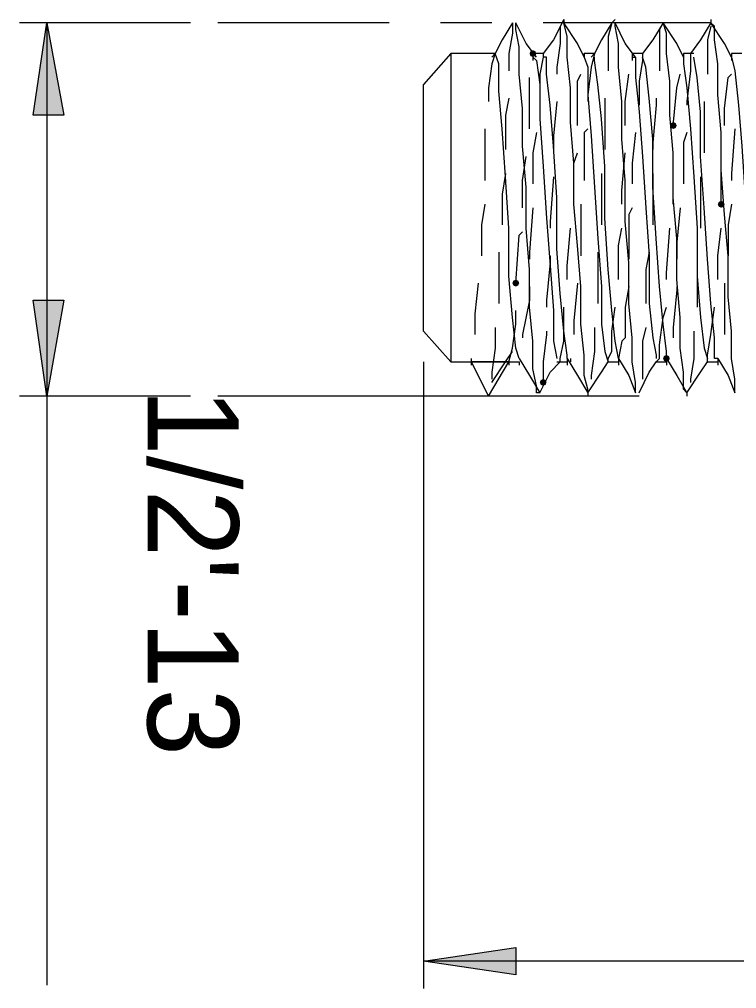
# Model space of a CAD drawing. Header units: millimetres. Extents: x 89051 to 218395, y -330386 to -125649.
# Drawn here: x 100373.6 to 100480.9, y -134360.9 to -134216 of the extents above; entities that cross this region are included whole.
import ezdxf

# ---------------------------------------------------------------- set-up
doc = ezdxf.new("R2010")
doc.units = ezdxf.units.MM
doc.header["$LTSCALE"] = 13
doc.layers.add('C00-00-00', color=7, linetype='Continuous')
doc.layers.add('铁心', color=3, linetype='Continuous', lineweight=0)
doc.styles.get("Standard").update_dxf_attribs({"font": 'gbenor.shx', "bigfont": 'gbcbig.shx'})

msp = doc.modelspace()

# ---------------------------------------------------------------- hatches: boundary and pattern name
at = {"layer": 'C00-00-00'}
h = msp.add_hatch(color=256, dxfattribs=at)
h.dxf.hatch_style = 2
h.paths.add_polyline_path([(100449.88, -134221.09), (100450.03, -134220.73), (100450.39, -134220.58), (100450.76, -134220.73), (100450.91, -134221.09), (100450.76, -134221.46), (100450.39, -134221.61), (100450.03, -134221.46)])
h = msp.add_hatch(color=256, dxfattribs=at)
h.dxf.hatch_style = 2
h.paths.add_polyline_path([(100470.88, -134231.85), (100471.03, -134231.49), (100471.4, -134231.34), (100471.76, -134231.49), (100471.91, -134231.85), (100471.76, -134232.21), (100471.4, -134232.36), (100471.03, -134232.21)])
h = msp.add_hatch(color=256, dxfattribs=at)
h.dxf.hatch_style = 2
h.paths.add_polyline_path([(100478.05, -134243.63), (100478.21, -134243.27), (100478.57, -134243.12), (100478.93, -134243.27), (100479.08, -134243.63), (100478.93, -134243.99), (100478.57, -134244.14), (100478.21, -134243.99)])
h = msp.add_hatch(color=256, dxfattribs=at)
h.dxf.hatch_style = 2
h.paths.add_polyline_path([(100447.32, -134255.41), (100447.47, -134255.05), (100447.83, -134254.9), (100448.19, -134255.05), (100448.35, -134255.41), (100448.19, -134255.78), (100447.83, -134255.93), (100447.47, -134255.78)])
h = msp.add_hatch(color=256, dxfattribs=at)
h.dxf.hatch_style = 2
h.paths.add_polyline_path([(100469.86, -134266.68), (100470.01, -134266.32), (100470.37, -134266.17), (100470.73, -134266.32), (100470.88, -134266.68), (100470.73, -134267.04), (100470.37, -134267.2), (100470.01, -134267.04)])
h = msp.add_hatch(color=256, dxfattribs=at)
h.dxf.hatch_style = 2
h.paths.add_polyline_path([(100451.42, -134270.27), (100451.57, -134269.91), (100451.93, -134269.76), (100452.29, -134269.91), (100452.44, -134270.27), (100452.29, -134270.63), (100451.93, -134270.78), (100451.57, -134270.63)])
at = {"layer": '铁心', "lineweight": 13}
h = msp.add_hatch(color=256, dxfattribs=at)
h.dxf.hatch_style = 2
h.paths.add_polyline_path([(100377.66, -134216.48), (100380.22, -134230.31), (100375.61, -134230.31)])
h = msp.add_hatch(color=256, dxfattribs=at)
h.dxf.hatch_style = 2
h.paths.add_polyline_path([(100377.66, -134272.32), (100375.61, -134257.98), (100380.22, -134257.98)])
h = msp.add_hatch(color=256, dxfattribs=at)
h.dxf.hatch_style = 2
h.paths.add_polyline_path([(100434, -134356.84), (100447.83, -134354.79), (100447.83, -134358.89)])

# ---------------------------------------------------------------- linework, layer by layer
at = {"layer": 'C00-00-00', "lineweight": 15}
for points in [[(100455, -134215.97), (100453.47, -134219.05), (100451.93, -134221.09)], [(100455, -134215.97), (100455, -134216.48)], [(100462.69, -134215.97), (100462.18, -134216.48)], [(100477.03, -134215.97), (100477.03, -134216.48)], [(100447.32, -134216.48), (100445.78, -134219.05), (100444.76, -134221.09)], [(100447.32, -134216.48), (100447.32, -134218.02)], [(100450.91, -134221.61), (100449.37, -134219.56), (100447.83, -134216.48)], [(100451.42, -134271.81), (100450.91, -134271.81), (100450.91, -134270.78), (100450.39, -134268.22), (100450.39, -134264.12), (100449.88, -134259), (100449.88, -134253.37), (100449.37, -134247.22), (100449.37, -134241.07), (100448.86, -134234.92), (100448.86, -134229.29), (100448.35, -134224.17), (100448.35, -134220.07), (100447.83, -134217.51), (100447.83, -134216.48)], [(100454.49, -134217), (100454.49, -134219.56)], [(100458.08, -134221.61), (100457.05, -134219.56), (100455, -134216.48)], [(100458.59, -134271.81), (100458.59, -134271.29), (100458.08, -134269.24), (100458.08, -134266.17), (100457.57, -134261.56), (100457.57, -134255.93), (100457.05, -134249.78), (100456.54, -134243.63), (100456.54, -134237.49), (100456.03, -134231.34), (100456.03, -134226.22), (100455.52, -134221.61), (100455.52, -134218.53), (100455, -134216.48)], [(100462.18, -134216.48), (100460.64, -134219.05), (100459.61, -134221.09)], [(100462.18, -134216.48), (100461.66, -134218.53)], [(100465.76, -134221.61), (100464.22, -134219.56), (100462.69, -134216.48)], [(100465.76, -134271.81), (100465.76, -134270.27), (100465.25, -134267.2), (100465.25, -134263.61), (100464.74, -134258.49), (100464.74, -134252.34), (100464.22, -134246.19), (100464.22, -134240.05), (100463.71, -134233.9), (100463.71, -134228.27), (100463.2, -134223.14), (100463.2, -134219.56), (100462.69, -134217), (100462.69, -134216.48)], [(100469.86, -134216.48), (100468.32, -134219.05), (100466.79, -134221.09)], [(100469.86, -134216.48), (100469.35, -134217.51)], [(100472.93, -134221.61), (100471.91, -134219.56), (100469.86, -134216.48)], [(100473.44, -134271.81), (100472.93, -134271.29), (100472.93, -134268.73), (100472.42, -134265.15), (100472.42, -134260.54), (100471.91, -134254.9), (100471.91, -134248.76), (100471.4, -134242.61), (100471.4, -134235.95), (100470.88, -134230.31), (100470.88, -134225.19), (100470.37, -134221.09), (100470.37, -134218.02), (100469.86, -134216.48)], [(100477.03, -134216.48), (100475.49, -134219.05), (100473.96, -134221.09)], [(100477.03, -134217), (100476.52, -134219.05)], [(100480.1, -134221.61), (100479.08, -134219.56), (100477.03, -134216.48)], [(100480.62, -134271.81), (100480.62, -134269.76), (100480.1, -134266.68), (100480.1, -134262.59), (100479.59, -134257.46), (100479.59, -134251.32), (100479.08, -134245.17), (100478.57, -134238.51), (100478.57, -134232.88), (100478.05, -134227.24), (100478.05, -134222.63), (100477.54, -134219.05), (100477.54, -134217), (100477.03, -134216.48)], [(100447.32, -134218.02), (100446.81, -134221.09)], [(100461.66, -134218.53), (100461.66, -134221.61)], [(100469.35, -134217.51), (100469.35, -134220.07)], [(100454.49, -134219.56), (100453.98, -134223.14)], [(100469.35, -134220.07), (100469.35, -134223.66)], [(100476.52, -134219.05), (100476.52, -134222.12)], [(100438.1, -134221.09), (100434, -134225.7)], [(100444.76, -134221.09), (100438.1, -134221.09)], [(100438.1, -134221.09), (100438.1, -134222.12), (100438.1, -134223.14), (100438.1, -134225.7), (100438.1, -134228.27), (100438.1, -134231.85), (100438.1, -134235.44), (100438.1, -134240.05), (100438.1, -134244.15)], [(100444.76, -134221.09), (100444.25, -134222.63)], [(100444.76, -134221.09), (100444.25, -134221.61)], [(100448.35, -134266.68), (100447.83, -134265.15), (100447.32, -134260.54), (100446.81, -134254.39), (100446.81, -134247.22), (100446.3, -134239.53), (100445.78, -134232.36), (100445.27, -134226.73), (100445.27, -134222.63), (100444.76, -134221.09)], [(100446.81, -134221.09), (100446.81, -134223.66)], [(100450.39, -134221.09), (100450.39, -134221.61)], [(100451.93, -134221.09), (100450.39, -134221.09)], [(100450.39, -134221.61), (100450.39, -134222.12)], [(100450.39, -134221.61), (100450.91, -134222.12), (100451.42, -134225.7), (100451.42, -134230.83), (100451.93, -134238), (100452.44, -134245.68), (100452.96, -134252.85), (100453.47, -134259.51), (100453.47, -134264.12), (100453.98, -134266.68)], [(100451.93, -134221.61), (100451.42, -134224.17)], [(100451.93, -134221.09), (100451.93, -134221.61)], [(100455.52, -134266.68), (100455.52, -134266.17), (100455, -134262.59), (100454.49, -134256.95), (100453.98, -134250.29), (100453.98, -134242.61), (100453.47, -134234.92), (100452.96, -134228.78), (100452.44, -134224.17), (100452.44, -134221.61), (100451.93, -134221.61)], [(100458.08, -134221.61), (100458.08, -134221.09)], [(100458.08, -134221.09), (100458.08, -134221.61)], [(100458.08, -134221.09), (100458.08, -134221.61)], [(100459.61, -134221.09), (100458.08, -134221.09)], [(100458.08, -134221.61), (100458.59, -134223.14), (100458.59, -134227.24), (100459.1, -134233.39), (100459.61, -134241.07), (100460.13, -134248.76), (100460.64, -134255.93), (100460.64, -134261.56), (100461.15, -134265.66), (100461.66, -134267.2), (100461.66, -134266.68)], [(100459.61, -134221.09), (100459.1, -134223.14)], [(100459.61, -134221.09), (100459.1, -134221.61)], [(100463.2, -134266.68), (100462.69, -134264.12), (100462.18, -134259.51), (100461.66, -134253.37), (100461.15, -134245.68), (100461.15, -134238), (100460.64, -134230.83), (100460.13, -134225.7), (100459.61, -134222.12), (100459.61, -134221.61)], [(100461.66, -134221.61), (100461.66, -134223.66)], [(100465.25, -134221.09), (100465.25, -134221.61)], [(100466.79, -134221.09), (100465.25, -134221.09)], [(100465.25, -134221.61), (100465.25, -134222.12)], [(100465.25, -134221.61), (100465.76, -134221.61), (100465.76, -134224.68), (100466.27, -134229.8), (100466.79, -134236.46), (100467.3, -134244.15), (100467.81, -134251.32), (100467.81, -134258.49), (100468.32, -134263.61), (100468.83, -134266.17), (100468.83, -134266.68)], [(100466.79, -134221.09), (100466.79, -134221.61)], [(100466.79, -134221.61), (100466.79, -134222.12)], [(100470.37, -134266.68), (100470.37, -134265.66), (100469.86, -134261.56), (100469.35, -134255.93), (100468.83, -134248.76), (100468.32, -134241.07), (100468.32, -134233.9), (100467.81, -134227.75), (100467.3, -134223.14), (100466.79, -134221.61)], [(100472.93, -134221.09), (100472.93, -134221.61)], [(100472.93, -134221.09), (100472.93, -134221.61)], [(100474.47, -134221.09), (100472.93, -134221.09)], [(100472.93, -134221.61), (100472.93, -134222.63), (100473.44, -134226.22), (100473.96, -134232.36), (100474.47, -134239.53), (100474.98, -134247.22), (100474.98, -134254.39), (100475.49, -134260.54), (100476.01, -134265.15), (100476.52, -134266.68)], [(100473.96, -134221.09), (100473.96, -134221.61)], [(100473.96, -134221.61), (100473.96, -134223.66)], [(100478.05, -134266.68), (100477.54, -134266.68), (100477.54, -134263.61), (100477.03, -134258.49), (100476.52, -134251.83), (100476.01, -134244.15), (100475.49, -134236.46), (100475.49, -134229.8), (100474.98, -134224.68), (100474.47, -134221.61)], [(100480.1, -134221.09), (100480.1, -134221.61)], [(100481.64, -134221.09), (100480.1, -134221.09)], [(100480.1, -134221.61), (100480.1, -134222.12)], [(100480.1, -134221.61), (100480.62, -134223.66), (100481.13, -134228.78), (100481.64, -134234.92), (100482.15, -134242.61), (100482.15, -134250.29), (100482.66, -134256.95), (100483.18, -134262.59), (100483.69, -134266.17), (100483.69, -134266.68)], [(100444.25, -134222.63), (100443.74, -134226.22)], [(100453.98, -134223.14), (100453.98, -134224.17)], [(100459.1, -134223.14), (100458.59, -134227.24)], [(100466.79, -134222.12), (100466.27, -134225.19)], [(100476.52, -134222.12), (100476.52, -134224.17)], [(100449.88, -134227.24), (100449.88, -134224.68)], [(100451.42, -134224.17), (100451.42, -134228.78)], [(100457.05, -134225.19), (100457.57, -134224.17)], [(100464.22, -134228.27), (100464.74, -134224.17)], [(100471.91, -134226.22), (100472.42, -134224.17)], [(100473.96, -134223.66), (100473.44, -134228.27)], [(100479.08, -134229.29), (100479.59, -134224.68)], [(100479.59, -134224.68), (100480.1, -134224.17)], [(100434, -134244.15), (100434, -134240.05), (100434, -134236.46), (100434, -134233.39), (100434, -134230.31), (100434, -134227.75), (100434, -134226.22), (100434, -134225.7)], [(100457.05, -134230.83), (100457.05, -134225.19)], [(100466.27, -134225.19), (100466.27, -134228.78)], [(100443.74, -134226.22), (100443.74, -134228.27)], [(100449.88, -134232.36), (100449.88, -134227.24)], [(100458.59, -134227.24), (100458.59, -134228.27)], [(100471.4, -134231.85), (100471.91, -134226.22)], [(100446.81, -134227.75), (100446.3, -134230.31)], [(100453.98, -134228.27), (100453.47, -134233.39)], [(100461.15, -134227.75), (100461.15, -134231.34)], [(100464.22, -134231.85), (100464.22, -134228.27)], [(100468.83, -134228.78), (100468.32, -134234.41)], [(100468.83, -134227.75), (100468.83, -134228.78)], [(100473.44, -134228.27), (100473.44, -134228.78)], [(100476.01, -134228.27), (100476.01, -134232.36)], [(100446.3, -134230.31), (100446.3, -134235.44)], [(100479.08, -134231.85), (100479.08, -134229.29)], [(100457.05, -134231.85), (100457.05, -134230.83)], [(100461.15, -134231.34), (100461.15, -134235.44)], [(100443.22, -134232.36), (100443.22, -134239.02)], [(100450.91, -134232.88), (100450.39, -134235.95)], [(100453.47, -134233.39), (100453.47, -134235.95)], [(100458.59, -134232.36), (100458.08, -134232.88)], [(100458.08, -134232.88), (100458.08, -134240.05)], [(100465.76, -134232.88), (100465.25, -134237.49)], [(100473.44, -134232.88), (100472.93, -134234.41)], [(100476.01, -134232.36), (100476.01, -134235.95)], [(100480.62, -134232.36), (100480.1, -134239.02)], [(100468.32, -134234.41), (100468.32, -134235.44)], [(100472.93, -134234.41), (100472.93, -134240.56)], [(100450.39, -134235.95), (100450.39, -134240.56)], [(100456.54, -134237.49), (100457.05, -134235.95)], [(100463.71, -134241.58), (100464.22, -134235.95)], [(100471.4, -134239.02), (100471.4, -134235.95)], [(100478.57, -134243.63), (100478.57, -134235.95)], [(100448.86, -134240.05), (100449.37, -134236.46)], [(100456.54, -134243.63), (100456.54, -134237.49)], [(100465.25, -134237.49), (100465.25, -134240.56)], [(100443.22, -134239.02), (100443.22, -134240.05)], [(100446.3, -134239.02), (100445.78, -134242.1)], [(100460.64, -134239.02), (100460.64, -134243.12)], [(100468.32, -134239.02), (100468.32, -134240.56)], [(100471.4, -134243.63), (100471.4, -134239.02)], [(100480.1, -134239.02), (100480.1, -134240.05)], [(100448.86, -134244.15), (100448.86, -134240.05)], [(100453.47, -134239.53), (100452.96, -134246.19)], [(100468.32, -134240.56), (100468.32, -134246.71)], [(100475.49, -134239.53), (100475.49, -134244.66)], [(100463.71, -134243.63), (100463.71, -134241.58)], [(100445.78, -134242.1), (100445.78, -134246.71)], [(100460.64, -134243.12), (100460.64, -134246.71)], [(100434, -134262.59), (100434, -134262.07), (100434, -134260.02), (100434, -134257.98), (100434, -134254.9), (100434, -134251.83), (100434, -134248.24), (100434, -134244.15)], [(100438.1, -134244.15), (100438.1, -134248.24), (100438.1, -134252.85), (100438.1, -134256.44), (100438.1, -134260.02), (100438.1, -134262.59), (100438.1, -134265.15), (100438.1, -134266.17), (100438.1, -134267.2)], [(100443.22, -134243.63), (100442.71, -134246.71)], [(100450.39, -134244.15), (100449.88, -134250.8)], [(100457.57, -134243.63), (100457.57, -134248.24)], [(100465.25, -134244.15), (100464.74, -134245.17)], [(100472.42, -134244.15), (100471.91, -134249.27)], [(100475.49, -134244.66), (100475.49, -134247.22)], [(100480.1, -134243.63), (100479.59, -134246.71)], [(100452.96, -134246.19), (100452.96, -134247.22)], [(100464.74, -134245.17), (100464.74, -134251.83)], [(100442.71, -134246.71), (100442.71, -134251.32)], [(100448.35, -134248.24), (100448.86, -134247.73)], [(100455.52, -134252.85), (100456.03, -134247.22)], [(100463.2, -134249.78), (100463.71, -134247.22)], [(100470.37, -134253.88), (100470.88, -134247.22)], [(100478.05, -134251.32), (100478.57, -134247.22)], [(100479.59, -134246.71), (100479.59, -134251.32)], [(100447.83, -134255.41), (100448.35, -134248.24)], [(100457.57, -134248.24), (100457.57, -134251.32)], [(100471.91, -134249.27), (100471.91, -134251.83)], [(100463.2, -134254.9), (100463.2, -134249.78)], [(100445.27, -134250.8), (100445.27, -134254.9)], [(100449.88, -134250.8), (100449.88, -134251.83)], [(100452.96, -134251.32), (100452.96, -134252.34)], [(100460.13, -134250.8), (100460.13, -134255.93)], [(100467.81, -134250.8), (100467.3, -134253.37)], [(100474.98, -134251.32), (100474.98, -134256.95)], [(100478.05, -134254.9), (100478.05, -134251.32)], [(100452.96, -134252.34), (100452.44, -134257.98)], [(100455.52, -134254.9), (100455.52, -134252.85)], [(100467.3, -134253.37), (100467.3, -134258.49)], [(100445.27, -134254.9), (100445.27, -134258.49)], [(100470.37, -134254.9), (100470.37, -134253.88)], [(100442.2, -134255.41), (100441.69, -134260.02)], [(100449.88, -134255.93), (100449.88, -134257.98)], [(100457.05, -134255.41), (100456.54, -134261.05)], [(100460.13, -134255.93), (100460.13, -134258.49)], [(100464.74, -134255.93), (100464.22, -134259)], [(100471.91, -134256.44), (100471.4, -134262.07)], [(100471.91, -134255.93), (100471.91, -134256.44)], [(100479.08, -134255.41), (100479.08, -134260.02)], [(100449.88, -134257.98), (100448.86, -134263.1)], [(100452.44, -134257.98), (100452.44, -134259)], [(100474.98, -134256.95), (100474.98, -134259)], [(100455, -134264.12), (100455, -134259)], [(100462.18, -134262.59), (100462.69, -134259)], [(100464.22, -134259), (100464.22, -134263.61)], [(100469.86, -134260.54), (100470.37, -134259)], [(100477.03, -134263.1), (100477.54, -134259)], [(100441.69, -134260.02), (100441.69, -134263.1)], [(100447.83, -134261.56), (100447.83, -134259.51)], [(100469.35, -134264.63), (100469.86, -134260.54)], [(100479.08, -134260.02), (100479.08, -134263.1)], [(100444.76, -134262.07), (100444.76, -134265.15)], [(100447.32, -134265.15), (100447.83, -134261.56)], [(100456.54, -134261.05), (100456.54, -134263.1)], [(100459.61, -134262.07), (100459.61, -134265.66)], [(100467.3, -134262.07), (100466.79, -134264.12)], [(100471.4, -134262.07), (100471.4, -134263.61)], [(100434, -134262.59), (100438.1, -134267.2)], [(100448.86, -134263.1), (100448.86, -134263.61)], [(100452.44, -134263.1), (100451.93, -134267.2)], [(100452.44, -134262.59), (100452.44, -134263.1)], [(100462.18, -134265.66), (100462.18, -134262.59)], [(100464.22, -134263.61), (100463.71, -134264.12)], [(100474.47, -134262.59), (100474.47, -134266.68)], [(100476.52, -134266.17), (100477.03, -134263.1)], [(100444.76, -134265.15), (100444.25, -134268.73)], [(100446.81, -134267.2), (100447.32, -134265.15)], [(100454.49, -134266.68), (100455, -134264.12)], [(100463.71, -134264.12), (100463.2, -134266.68)], [(100466.79, -134264.12), (100466.79, -134267.71)], [(100469.35, -134266.68), (100469.35, -134264.63)], [(100441.17, -134266.68), (100441.17, -134267.2)], [(100446.3, -134267.2), (100447.32, -134265.66)], [(100448.35, -134266.68), (100449.88, -134269.24), (100451.42, -134271.81)], [(100454.49, -134267.2), (100454.49, -134266.68)], [(100455.52, -134266.68), (100455.52, -134267.2)], [(100455.52, -134266.68), (100457.05, -134269.24), (100458.59, -134271.81)], [(100456.03, -134266.68), (100456.03, -134267.2)], [(100459.61, -134265.66), (100459.1, -134269.24)], [(100461.66, -134266.68), (100462.18, -134265.66)], [(100461.66, -134267.2), (100461.66, -134266.68)], [(100463.2, -134266.68), (100463.2, -134267.2)], [(100463.2, -134266.68), (100464.74, -134269.24), (100465.76, -134271.81)], [(100468.83, -134267.2), (100469.35, -134266.68)], [(100470.37, -134266.68), (100471.91, -134269.24), (100473.44, -134271.81)], [(100474.47, -134266.68), (100473.96, -134269.76)], [(100476.52, -134266.68), (100476.52, -134266.17)], [(100476.52, -134267.2), (100476.52, -134266.68)], [(100478.05, -134266.68), (100478.05, -134267.2)], [(100478.05, -134266.68), (100479.59, -134269.24), (100480.62, -134271.81)], [(100438.1, -134267.2), (100448.35, -134267.2)], [(100441.17, -134267.2), (100441.17, -134267.71)], [(100446.81, -134267.2), (100441.17, -134267.2)], [(100441.17, -134267.2), (100443.74, -134272.32)], [(100443.74, -134272.32), (100446.81, -134267.2)], [(100444.25, -134270.27), (100446.3, -134267.2)], [(100446.81, -134267.2), (100446.81, -134267.71)], [(100448.35, -134267.2), (100448.35, -134267.71)], [(100451.42, -134271.81), (100452.96, -134268.73), (100454.49, -134267.2)], [(100451.93, -134267.2), (100451.93, -134270.27)], [(100453.98, -134267.2), (100455.52, -134267.2)], [(100455.52, -134267.2), (100455.52, -134267.71)], [(100458.59, -134271.81), (100460.64, -134268.73), (100461.66, -134267.2)], [(100461.66, -134267.2), (100463.2, -134267.2)], [(100463.2, -134267.2), (100463.2, -134267.71)], [(100466.27, -134271.81), (100467.81, -134268.73), (100468.83, -134267.2)], [(100466.79, -134267.71), (100466.79, -134269.76)], [(100468.83, -134267.2), (100470.37, -134267.2)], [(100470.37, -134267.2), (100470.37, -134267.71)], [(100473.44, -134271.81), (100475.49, -134268.73), (100476.52, -134267.2)], [(100476.52, -134267.2), (100478.05, -134267.2)], [(100478.05, -134267.2), (100478.05, -134267.71)], [(100444.25, -134268.73), (100444.25, -134269.76)], [(100459.1, -134269.24), (100459.1, -134269.76)], [(100473.96, -134269.76), (100473.96, -134270.27)], [(100458.59, -134271.81), (100458.59, -134272.32)], [(100473.44, -134271.81), (100473.44, -134272.32)]]:
    msp.add_lwpolyline(points, dxfattribs=at)
at = {"layer": '铁心', "lineweight": 13}
for points in [[(100399.17, -134216.48), (100373.56, -134216.48)], [(100377.66, -134216.48), (100377.66, -134272.32)], [(100428.88, -134216.48), (100403.27, -134216.48)], [(100444.25, -134216.48), (100436.56, -134216.48)], [(100477.03, -134216.48), (100451.93, -134216.48)], [(100434, -134267.2), (100434, -134360.93)], [(100399.17, -134272.32), (100373.56, -134272.32)], [(100377.66, -134272.32), (100377.66, -134360.42)], [(100466.27, -134272.32), (100403.27, -134272.32)], [(100794.61, -134356.84), (100434, -134356.84)]]:
    msp.add_lwpolyline(points, dxfattribs=at)
for points in [[(100377.66, -134216.48), (100380.22, -134230.31), (100375.61, -134230.31)], [(100377.66, -134272.32), (100375.61, -134257.98), (100380.22, -134257.98)], [(100434, -134356.84), (100447.83, -134354.79), (100447.83, -134358.89)]]:
    msp.add_lwpolyline(points, close=True, dxfattribs=at)

# ---------------------------------------------------------------- texts
at = {"layer": '铁心', "lineweight": 13, "insert": (100406.36, -134266.05), "char_height": 13.6057, "attachment_point": 1, "rotation": 270}
msp.add_mtext("{\\fCenturyGothic|b0|i0|c0; 1/2'-13 }", dxfattribs=at)

doc.saveas('drawing.dxf')
